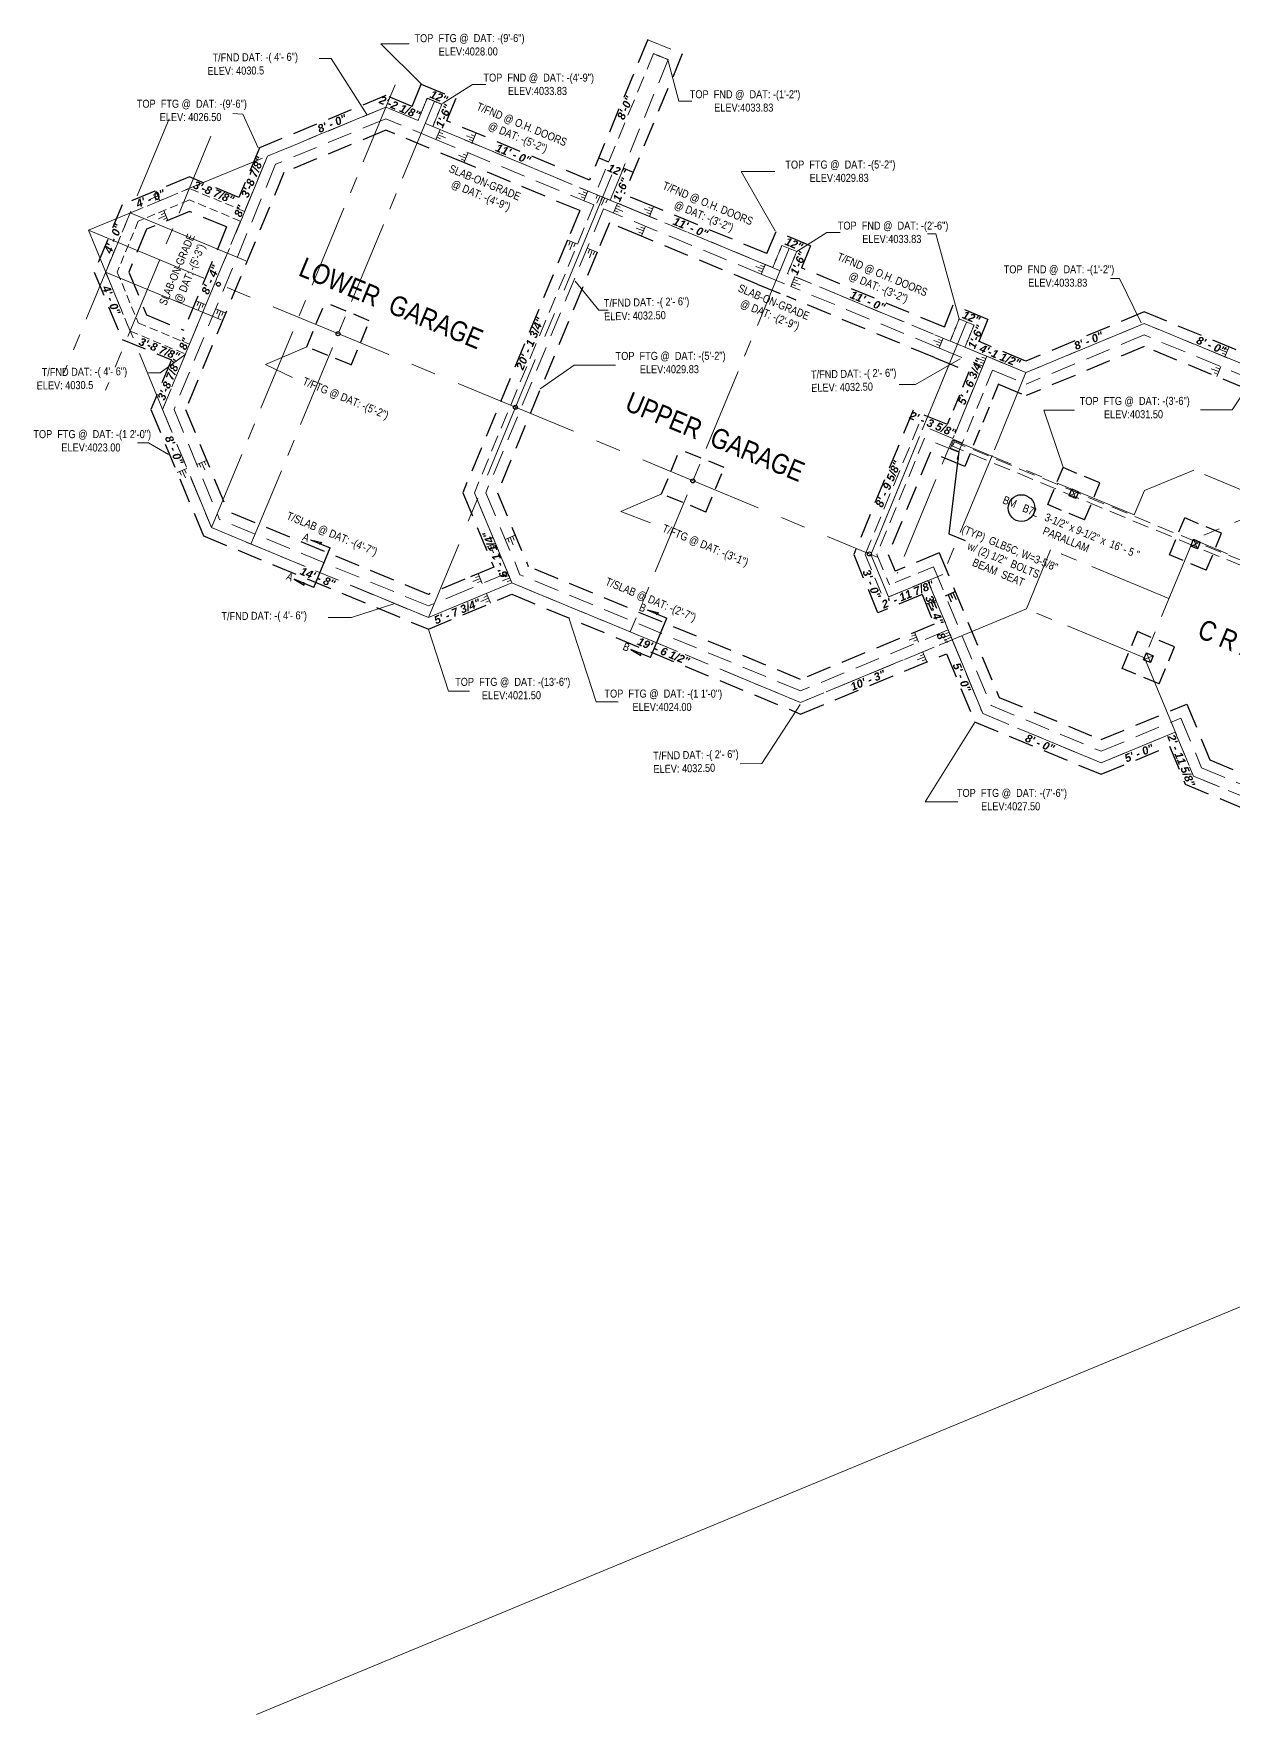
# Model space of a CAD drawing. Header units: inches. Extents: x 913 to 4010, y 85 to 6286.
# Drawn here: x 1330 to 2229, y 5025 to 6286 of the extents above; entities that cross this region are included whole.
import ezdxf

# ---------------------------------------------------------------- set-up
doc = ezdxf.new("R2010")
doc.units = ezdxf.units.IN
doc.header["$MEASUREMENT"] = 0
doc.linetypes.add('CENTER', pattern=[2, 1.25, -0.25, 0.25, -0.25])
doc.linetypes.add('HIDDEN', pattern=[0.375, 0.25, -0.125])
for name, color, linetype, lineweight in [('BEAMS TEXT', 3, 'Continuous', 20), ('FLOOR BEAMS', 3, 'HIDDEN', 20), ('FOOTING', 7, 'HIDDEN', 30), ('FOOTING TEXT', 7, 'Continuous', 9), ('FOUNDATION', 7, 'HIDDEN', 20), ('FOUNDATION TEXT', 7, 'Continuous', 9), ('GRID', 1, 'CENTER', 20), ('LAYOUT', 6, 'Continuous', 9), ('STEEL', 5, 'Continuous', 9), ('WALL FRAMING', 7, 'Continuous', 30)]:
    doc.layers.add(name, color=color, linetype=linetype, lineweight=lineweight)
doc.layers.add('FL FRAMING STEEL', color=7, linetype='Continuous')
doc.layers.add('LLTEXT', color=7, linetype='Continuous')
doc.styles.add('ARCHENT', font='technical.ttf', dxfattribs={"height": 6})
doc.styles.add('ARCHENTLTD', font='technical.ttf', dxfattribs={"height": 0.1875})
doc.dimstyles.new('ARCHENT', dxfattribs={"dimtxt": 6, "dimasz": 6, "dimexe": 9, "dimexo": 3, "dimgap": 1, "dimtad": 0, "dimtoh": 1, "dimdec": 3, "dimzin": 0, "dimdsep": 46, "dimlunit": 4, "dimtxsty": 'ARCHENTLTD', "dimcen": 6, "dimaunit": 1, "dimadec": 0, "dimazin": 0, "dimtfac": 1, "dimtdec": 3, "dimtofl": 0, "dimtmove": 0, "dimatfit": 3, "dimfxl": 1, "dimfrac": 2, "dimtolj": 1, "dimtzin": 0, "dimarcsym": 0})
doc.dimstyles.new('ARCHENTLTD', dxfattribs={"dimscale": 0.05, "dimtxt": 0.1875, "dimasz": 3, "dimexe": 9, "dimexo": 1, "dimgap": 2.5, "dimtad": 0, "dimdec": 1, "dimzin": 1, "dimdsep": 46, "dimlunit": 4, "dimtxsty": 'ARCHENTLTD', "dimblk": 'ARCHTICK', "dimcen": 6, "dimclrd": 256, "dimclre": 256, "dimclrt": 256, "dimaunit": 1, "dimadec": 0, "dimazin": 0, "dimtfac": 1, "dimtdec": 1, "dimtofl": 0, "dimtmove": 1, "dimatfit": 3, "dimldrblk": 'ARCHTICK', "dimfxl": 1, "dimfrac": 2, "dimtolj": 1, "dimtzin": 0, "dimlwd": 9, "dimlwe": 9, "dimarcsym": 0})

# ---------------------------------------------------------------- blocks, each defined once
blk = doc.blocks.new('_ArchTick')
at = {"color": 0, "linetype": 'ByBlock', "const_width": 0.15}
blk.add_lwpolyline([(-0.5, -0.5), (0.5, 0.5)], dxfattribs=at)

msp = doc.modelspace()

# ---------------------------------------------------------------- linework, layer by layer
at = {"layer": 'BEAMS TEXT', "linetype": 'Continuous', "lineweight": 30, "ltscale": 75}
msp.add_circle((2070.2, 5929.9), 10, dxfattribs=at)
at = {"layer": 'FLOOR BEAMS', "ltscale": 50}
for p, q in [((2019.9, 5979.5), (2018.5, 5976.3)), ((2200, 5901.3), (2018.5, 5976.3)), ((2201.4, 5904.5), (2019.9, 5979.5)), ((2409.1, 5814.9), (2200, 5901.3)), ((2410.4, 5818.1), (2201.4, 5904.5))]:
    msp.add_line(p, q, dxfattribs=at)
at = {"layer": 'FLOOR BEAMS', "ltscale": 75}
msp.add_line((2201.4, 5904.5), (2200, 5901.3), dxfattribs=at)
at = {"layer": 'FOOTING', "ltscale": 75}
for p, q in [((1790, 6281.2), (1746.3, 6175.9)), ((1815.9, 6270.5), (1772.2, 6165.2)), ((1613.4, 6231.1), (1620.2, 6247.7)), ((1620.2, 6247.7), (1646.1, 6237.1)), ((1593.6, 6239.3), (1498.8, 6200)), ((1613.4, 6231.1), (1593.7, 6239.3)), ((1646.1, 6237), (1639.2, 6220.3)), ((1746.3, 6175.9), (1639.2, 6220.3)), ((1593.6, 6213.3), (1517.2, 6181.6)), ((1652.2, 6189), (1593.6, 6213.3)), ((1498.8, 6200), (1483.4, 6162.9)), ((1753.2, 6192.5), (1760.6, 6189.5)), ((1446.3, 6178.3), (1395.8, 6157.4)), ((1517.2, 6181.6), (1443.5, 6003.9)), ((1483.4, 6162.9), (1446.3, 6178.3)), ((1739, 6153), (1652.2, 6189)), ((1771.7, 6184.9), (1779.1, 6181.9)), ((1794.4, 6156), (1772.2, 6165.2)), ((1395.8, 6157.4), (1374.9, 6106.9)), ((1446.3, 6152.3), (1414.2, 6139)), ((1474.2, 6140.7), (1446.3, 6152.3)), ((1739, 6153), (1729.8, 6130.9)), ((1879.4, 6120.7), (1794.4, 6156)), ((1414.2, 6139), (1400.9, 6106.9)), ((1474.2, 6140.7), (1442.1, 6063.2)), ((1761.2, 6143.8), (1752, 6121.7)), ((1785.2, 6133.9), (1761.2, 6143.8)), ((1729.8, 6130.9), (1651.3, 5941.4)), ((1872.1, 6097.9), (1785.2, 6133.9)), ((1879.4, 6120.7), (1886.3, 6137.4)), ((1912.1, 6126.6), (1886.3, 6137.4)), ((1912.1, 6126.6), (1905.2, 6110)), ((1752, 6121.7), (1677.3, 5941.4)), ((1374.9, 6106.9), (1395.8, 6056.4)), ((1400.9, 6106.9), (1414.2, 6074.8)), ((2012, 6065.7), (1905.2, 6110)), ((1872.1, 6097.9), (1894.2, 6088.7)), ((2005.1, 6042.7), (1894.2, 6088.7)), ((2012.4, 6065.5), (2019.1, 6082.2)), ((2045.1, 6071.4), (2019.2, 6082.2)), ((2162.2, 6077), (2073.6, 6040.1)), ((2257.1, 6037.8), (2162.2, 6077)), ((1414.2, 6074.8), (1442.1, 6063.2)), ((2045.1, 6071.5), (2038.3, 6054.8)), ((1395.8, 6056.4), (1432.9, 6041.1)), ((2073.6, 6040.1), (2037.9, 6055)), ((2162.3, 6051), (2073.8, 6014.2)), ((2238.7, 6019.4), (2162.3, 6051)), ((1432.9, 6041.1), (1417.5, 6003.9)), ((2005.1, 6042.7), (2030.5, 6032.2)), ((2052.9, 6022.9), (2073.8, 6014.2)), ((1417.5, 6003.9), (1456.8, 5909.1)), ((1443.5, 6003.9), (1475.1, 5927.4)), ((1988.9, 6003.2), (1944.4, 5895)), ((2014.7, 5992.5), (1988.9, 6003.2)), ((2001.9, 5971.8), (1970.3, 5895.1)), ((2027.7, 5961.1), (2001.9, 5971.8)), ((1651.3, 5941.4), (1674.5, 5885.5)), ((1677.3, 5941.4), (1700.4, 5886.1)), ((1625.5, 5865.1), (1475.1, 5927.4)), ((1456.8, 5909.1), (1625.5, 5839.1)), ((1944.4, 5895), (1962.5, 5851.3)), ((1970.3, 5895.1), (1975.5, 5882.6)), ((2008.6, 5896.4), (1975.5, 5882.6)), ((2008.6, 5896.4), (2053.5, 5787.9)), ((1652.9, 5876.5), (1625.5, 5865.1)), ((1674.5, 5885.5), (1652.9, 5876.5)), ((1904.6, 5801.4), (1700.4, 5886.1)), ((1625.5, 5839.1), (1688.1, 5865.2)), ((1688.1, 5865.2), (1904.6, 5775.4)), ((1995.7, 5865), (1962.5, 5851.3)), ((1995.7, 5865), (2004.8, 5842.8)), ((2013.3, 5864), (2020.6, 5867.2)), ((2015.2, 5864.8), (2017.5, 5859.5)), ((2017, 5865.6), (2018.5, 5862.2)), ((2018.8, 5866.4), (2021.2, 5861.2)), ((1998.7, 5857.7), (2006, 5860.9)), ((2000.6, 5858.4), (2002.9, 5853.1)), ((2002.4, 5859.2), (2003.9, 5855.8)), ((2004.2, 5860), (2006.5, 5854.8)), ((2004.8, 5842.8), (1904.6, 5801.4)), ((1904.6, 5775.4), (2014, 5820.6)), ((2014, 5820.6), (2035.1, 5769.5)), ((2053.5, 5787.9), (2130, 5756.2)), ((2130, 5756.2), (2194.2, 5782.8)), ((2194.2, 5782.8), (2211.4, 5741.1)), ((2035.1, 5769.5), (2129.9, 5730.2)), ((2129.9, 5730.2), (2181.2, 5751.4)), ((2181.2, 5751.4), (2193, 5722.8)), ((2211.4, 5741.1), (2287.9, 5709.5)), ((2193, 5722.8), (2287.9, 5683.5))]:
    msp.add_line(p, q, dxfattribs=at)
at = {"layer": 'FOOTING', "lineweight": 9, "ltscale": 75}
for p, q in [((1632, 6208.1), (1634.7, 6206.9)), ((1632.8, 6209.9), (1638.3, 6207.5)), ((1633.6, 6211.7), (1636.3, 6210.5)), ((1659.7, 6207), (1654.1, 6209.1)), ((1659, 6205.2), (1656.2, 6206.2)), ((1660.4, 6208.9), (1657.6, 6209.9)), ((1661.2, 6210.7), (1658.2, 6203.3)), ((1653.6, 6192.4), (1648, 6194.5)), ((1652.9, 6190.5), (1650.1, 6191.6)), ((1654.3, 6194.3), (1651.5, 6195.3)), ((1655.2, 6196.1), (1652.1, 6188.7)), ((1421.8, 6165.8), (1419.1, 6164.5)), ((1421.1, 6167.7), (1424.2, 6160.3)), ((1743.6, 6164.1), (1738, 6166.1)), ((1744.3, 6165.9), (1741.5, 6167)), ((1752.4, 6164.8), (1751.2, 6162.1)), ((1422.6, 6164), (1417.2, 6161.5)), ((1423.5, 6162.2), (1420.7, 6160.9)), ((1427.2, 6153), (1430.2, 6145.6)), ((1742.9, 6162.2), (1740.1, 6163.2)), ((1754.2, 6164), (1751.7, 6158.6)), ((1756.1, 6163.2), (1754.8, 6160.5)), ((1757.9, 6162.5), (1755.4, 6157)), ((1759.8, 6161.6), (1758.5, 6158.9)), ((1765, 6153), (1767.8, 6151.8)), ((1765.8, 6154.9), (1771.3, 6152.4)), ((1766.6, 6156.7), (1769.4, 6155.5)), ((1792.8, 6152.3), (1787.2, 6154.4)), ((1793.5, 6154.2), (1790.7, 6155.2)), ((1794.4, 6156), (1791.3, 6148.6)), ((1428.7, 6149.3), (1423.2, 6146.8)), ((1427.8, 6151.2), (1425.1, 6149.9)), ((1429.5, 6147.5), (1426.8, 6146.3)), ((1786.8, 6137.7), (1781.2, 6139.7)), ((1787.5, 6139.5), (1784.7, 6140.6)), ((1788.3, 6141.4), (1785.2, 6134)), ((1792.2, 6150.4), (1789.3, 6151.5)), ((1730, 6130.8), (1737.4, 6127.7)), ((1731.8, 6130), (1730.8, 6127.1)), ((1733.7, 6129.3), (1731.6, 6123.6)), ((1735.6, 6128.6), (1734.5, 6125.8)), ((1786.1, 6135.8), (1783.3, 6136.8)), ((1744.6, 6124.7), (1752, 6121.7)), ((1746.4, 6123.9), (1745.4, 6121.1)), ((1748.3, 6123.2), (1746.2, 6117.6)), ((1750.2, 6122.5), (1749.1, 6119.7)), ((1876.6, 6109), (1871, 6111)), ((1875.9, 6107.1), (1873.1, 6108.1)), ((1877.3, 6110.8), (1874.5, 6111.9)), ((1899.6, 6101.4), (1902.4, 6100.2)), ((1898, 6097.8), (1900.8, 6096.6)), ((1898.8, 6099.6), (1904.3, 6097.2)), ((1451.4, 6085.3), (1458.8, 6082.3)), ((1453.3, 6084.5), (1452.2, 6081.7)), ((1455.1, 6083.8), (1453, 6078.2)), ((1457, 6083.1), (1456, 6080.3)), ((1466.1, 6079.3), (1473.5, 6076.2)), ((1467.9, 6078.4), (1466.8, 6075.6)), ((1469.8, 6077.7), (1467.7, 6072.1)), ((1471.6, 6077), (1470.6, 6074.2)), ((2010, 6053.5), (2004.4, 6055.6)), ((2009.3, 6051.6), (2006.5, 6052.7)), ((2010.7, 6055.4), (2007.9, 6056.4)), ((2042.7, 6040.1), (2037, 6042.2)), ((2042, 6038.2), (2039.2, 6039.2)), ((2043.4, 6042), (2040.5, 6043)), ((2224.2, 6046.9), (2218.5, 6049)), ((2223.5, 6045), (2220.6, 6046.1)), ((2224.9, 6048.8), (2222, 6049.8)), ((2225.7, 6050.6), (2222.6, 6043.2)), ((2218.1, 6032.3), (2212.5, 6034.4)), ((2217.4, 6030.4), (2214.6, 6031.4)), ((2218.8, 6034.2), (2216, 6035.2)), ((2219.6, 6036), (2216.6, 6028.6)), ((1451.8, 5962.5), (1459.2, 5965.6)), ((1453.7, 5963.2), (1454.9, 5960.5)), ((1455.5, 5964.1), (1458, 5958.6)), ((1457.3, 5964.9), (1458.6, 5962.2)), ((1437.1, 5956.5), (1444.5, 5959.5)), ((1439, 5957.2), (1440.3, 5954.5)), ((1440.8, 5958), (1443.3, 5952.6)), ((1442.7, 5958.9), (1443.9, 5956.1)), ((1675.8, 5903.4), (1668.4, 5900.3)), ((1670.2, 5901.1), (1671.4, 5898.3)), ((1672.1, 5901.8), (1674.3, 5896.3)), ((1673.9, 5902.6), (1675.1, 5899.8)), ((1690.6, 5909.5), (1683.2, 5906.4)), ((1685, 5907.2), (1686.2, 5904.4)), ((1686.9, 5908), (1689.1, 5902.4)), ((1688.7, 5908.7), (1689.9, 5905.9)), ((1664.4, 5877), (1658.8, 5874.7)), ((1663.6, 5878.8), (1660.8, 5877.7)), ((1665.1, 5875.1), (1662.3, 5874)), ((1665.9, 5873.3), (1662.8, 5880.7)), ((1686.5, 5877.5), (1681, 5875.3)), ((1685.8, 5879.4), (1683, 5878.2)), ((1687.3, 5875.7), (1684.5, 5874.5)), ((1670.5, 5862.2), (1664.9, 5859.9)), ((1669.7, 5864), (1667, 5862.9)), ((1672, 5858.5), (1669, 5865.9)), ((1671.2, 5860.3), (1668.5, 5859.2)), ((1993.1, 5829.3), (1990, 5836.7)), ((2016, 5836.7), (2013.3, 5835.5)), ((1991.6, 5833), (1986, 5830.8)), ((1990.8, 5834.9), (1988, 5833.8)), ((1992.3, 5831.2), (1989.5, 5830)), ((2016.8, 5834.8), (2011.2, 5832.6)), ((2017.5, 5833), (2014.8, 5831.8)), ((1997.7, 5818.2), (1992.1, 5816)), ((1996.9, 5820.1), (1994.2, 5819)), ((1998.4, 5816.4), (1995.7, 5815.2)), ((1999.2, 5814.5), (1996.2, 5821.9))]:
    msp.add_line(p, q, dxfattribs=at)
at = {"layer": 'FOOTING', "ltscale": 50}
for p, q in [((1534.3, 6050.9), (1548.1, 6084.2)), ((1581.2, 6070.4), (1548, 6084.2)), ((1567.6, 6037.1), (1581.4, 6070.4)), ((1567.5, 6037.2), (1534.2, 6050.9)), ((2030.8, 6032), (2014.6, 5992.5)), ((2053, 6023), (2027.7, 5961.1)), ((1800.4, 5940.6), (1814.2, 5973.9)), ((1847.3, 5960.2), (1814, 5973.9)), ((1833.6, 5926.9), (1847.4, 5960.1)), ((2089.9, 5932.5), (2101.4, 5960.2)), ((2129.1, 5948.7), (2101.4, 5960.2)), ((1833.5, 5926.9), (1800.3, 5940.7)), ((2117.6, 5921), (2129.1, 5948.7)), ((2117.6, 5921), (2089.9, 5932.5)), ((2181.1, 5894.8), (2192.6, 5922.5)), ((2220.3, 5911), (2192.6, 5922.5)), ((2208.8, 5883.3), (2220.3, 5911)), ((2208.8, 5883.3), (2181.1, 5894.8)), ((2145.8, 5809.5), (2157.3, 5837.2)), ((2184.9, 5825.7), (2157.3, 5837.2)), ((2173.5, 5798), (2185, 5825.7)), ((2173.4, 5798), (2145.8, 5809.5))]:
    msp.add_line(p, q, dxfattribs=at)
at = {"layer": 'FOOTING TEXT', "linetype": 'Continuous', "lineweight": 30, "ltscale": 25}
for p, q in [((1537.1, 5906.1), (1551.9, 5900)), ((1537.1, 5906.1), (1545.5, 5904)), ((1539.6, 5870.4), (1551.9, 5900)), ((1545.5, 5904), (1543.8, 5902.6)), ((1539.6, 5870.4), (1524.8, 5876.6)), ((1524.8, 5876.5), (1532.3, 5872.1)), ((1532.3, 5872.1), (1532.1, 5874.3)), ((1789.5, 5853.5), (1804.3, 5847.3)), ((1789.5, 5853.5), (1798, 5851.3)), ((1798, 5851.3), (1796.3, 5849.9)), ((1792, 5817.8), (1804.3, 5847.3)), ((1792, 5817.8), (1777.2, 5823.9)), ((1777.2, 5823.9), (1784.7, 5819.4)), ((1784.7, 5819.4), (1784.5, 5821.6))]:
    msp.add_line(p, q, dxfattribs=at)
at = {"layer": 'FOUNDATION', "linetype": 'HIDDEN', "lineweight": 20, "ltscale": 75}
msp.add_line((1790, 6281.1), (1815.9, 6270.5), dxfattribs=at)
at = {"layer": 'FOUNDATION', "ltscale": 50}
for p, q in [((1794.3, 6270.7), (1757.6, 6182.1)), ((1617.8, 6220.6), (1593.6, 6230.6)), ((1750.7, 6165.4), (1628.8, 6216)), ((1757.6, 6182.1), (1750.7, 6165.4)), ((1883.7, 6110.3), (1750.7, 6165.5)), ((1749.5, 6157.3), (1660, 5941.4)), ((1901.7, 6122.3), (1890.6, 6126.9)), ((2016.8, 6055.1), (1894.8, 6105.7)), ((2034.7, 6067.1), (2023.5, 6071.7)), ((2073.6, 6031.5), (2027.8, 6050.5)), ((2041.2, 6036.4), (2018.8, 5982.1)), ((2048.6, 6033.4), (2023.1, 5971.7)), ((1993.3, 5992.7), (1953, 5895)), ((1997.6, 5982.3), (1961.7, 5895)), ((1953, 5895), (1966.8, 5861.7)), ((1961.7, 5895), (1971.2, 5872.2)), ((2000, 5875.5), (1966.8, 5861.7)), ((2004.3, 5885.9), (1971.2, 5872.2))]:
    msp.add_line(p, q, dxfattribs=at)
at = {"layer": 'FOUNDATION', "ltscale": 75}
for p, q in [((1805.4, 6266.2), (1768.7, 6177.5)), ((1593.6, 6230.6), (1504.9, 6193.9)), ((1593.6, 6221.9), (1511, 6187.7)), ((1631.2, 6206.4), (1593.6, 6221.9)), ((1749.5, 6157.3), (1631.2, 6206.4)), ((1504.9, 6193.9), (1487.7, 6152.4)), ((1511, 6187.7), (1434.8, 6003.9)), ((1768.7, 6177.5), (1761.8, 6160.9)), ((1756.9, 6154.3), (1668.6, 5941.4)), ((1875.1, 6105.3), (1756.9, 6154.3)), ((1484.7, 6145), (1446.4, 6052.8)), ((1875.1, 6105.3), (1897.3, 6096.1)), ((2008.1, 6050.1), (1897.3, 6096.1)), ((2162.2, 6068.3), (2073.6, 6031.5)), ((2251, 6031.7), (2162.2, 6068.3)), ((2162.2, 6059.7), (2073.8, 6022.9)), ((2244.9, 6025.6), (2162.2, 6059.7)), ((1443.4, 6045.4), (1426.2, 6003.9)), ((2008.1, 6050.1), (2041.2, 6036.4)), ((2048.6, 6033.4), (2073.8, 6022.9)), ((1426.2, 6003.9), (1462.9, 5915.2)), ((1434.8, 6003.9), (1469, 5921.3)), ((2018.8, 5982.1), (1993.3, 5992.7)), ((2023.1, 5971.7), (1997.6, 5982.2)), ((1660, 5941.4), (1685, 5881.2)), ((1668.6, 5941.4), (1694.2, 5879.9)), ((1462.9, 5915.2), (1625.5, 5847.8)), ((1625.5, 5856.5), (1469, 5921.3)), ((1685, 5881.2), (1655.9, 5869.1)), ((1904.6, 5792.7), (1694.2, 5879.9)), ((2004.3, 5885.9), (2047.4, 5781.8)), ((1625.5, 5847.8), (1688.1, 5873.8)), ((1655.9, 5869.1), (1625.5, 5856.5)), ((1688.1, 5873.8), (1904.6, 5784.1)), ((2015.3, 5838.5), (1904.6, 5792.7)), ((1904.6, 5784.1), (2018.3, 5831.1)), ((2018.3, 5831.1), (2041.3, 5775.7)), ((2041.3, 5775.7), (2129.9, 5738.9)), ((2047.4, 5781.8), (2130, 5747.5)), ((2129.9, 5738.9), (2185.4, 5761.9)), ((2130, 5747.5), (2189.8, 5772.3)), ((2185.5, 5761.9), (2199.2, 5728.9)), ((2189.8, 5772.3), (2205.3, 5735)), ((2199.2, 5728.9), (2287.9, 5692.2)), ((2205.3, 5735), (2287.9, 5700.8))]:
    msp.add_line(p, q, dxfattribs=at)
at = {"layer": 'FOUNDATION', "ltscale": 1.5}
for p, q in [((1794.3, 6270.7), (1805.4, 6266.2)), ((1617.8, 6220.6), (1624.6, 6237.3)), ((1624.6, 6237.3), (1635.6, 6232.7)), ((1635.6, 6232.6), (1628.8, 6216)), ((1883.7, 6110.3), (1890.6, 6126.9)), ((1901.7, 6122.3), (1894.8, 6105.7)), ((2016.8, 6055.1), (2023.5, 6071.7)), ((2034.7, 6067.1), (2027.8, 6050.5)), ((2041.2, 6036.4), (2044.2, 6043.7)), ((1685, 5881.2), (1688.1, 5873.8)), ((2015.3, 5838.5), (2018.3, 5831.1))]:
    msp.add_line(p, q, dxfattribs=at)
at = {"layer": 'FOUNDATION', "lineweight": 9, "ltscale": 75}
msp.add_line((1634.3, 6213.7), (1631.2, 6206.4), dxfattribs=at)
at = {"layer": 'FOUNDATION', "ltscale": 25}
for p, q in [((1446.3, 6169.6), (1401.9, 6151.2)), ((1487.7, 6152.4), (1446.3, 6169.6)), ((1446.3, 6161), (1408, 6145.1)), ((1484.7, 6145), (1446.3, 6161)), ((1401.9, 6151.2), (1383.5, 6106.9)), ((1408, 6145.1), (1392.2, 6106.9)), ((1383.5, 6106.9), (1401.9, 6062.6)), ((1392.2, 6106.9), (1408, 6068.7)), ((1408, 6068.7), (1446.4, 6052.8)), ((1401.9, 6062.6), (1443.4, 6045.4)), ((2000, 5875.5), (2015.3, 5838.5))]:
    msp.add_line(p, q, dxfattribs=at)
at = {"layer": 'FOUNDATION', "lineweight": 20, "ltscale": 75}
for p, q in [((1745.1, 6167.8), (1742.1, 6160.4)), ((1767.3, 6158.6), (1764.3, 6151.2)), ((1878.2, 6112.7), (1875.1, 6105.3)), ((1900.4, 6103.5), (1897.3, 6096.1)), ((2011.6, 6057.4), (2008.5, 6050))]:
    msp.add_line(p, q, dxfattribs=at)
at = {"layer": 'FOUNDATION', "color": 7, "lineweight": 9, "ltscale": 75}
for p, q in [((2016.9, 5974.8), (2019.6, 5981.3)), ((2026, 5978.6), (2019.6, 5981.3)), ((2023.3, 5972.2), (2016.9, 5974.8))]:
    msp.add_line(p, q, dxfattribs=at)
at = {"layer": 'GRID', "linetype": 'CENTER', "lineweight": 20, "ltscale": 50}
for p, q in [((1600.5, 6247.2), (1462.9, 5915.2)), ((1630.1, 6235), (1492.5, 5902.9)), ((1431.2, 6221.8), (1352.2, 6031.2)), ((1462.5, 6208.8), (1383.5, 6018.2)), ((1505, 6193.9), (1426.2, 6003.9)), ((1756.2, 6163.2), (1754.1, 6158.1)), ((1896.1, 6124.6), (1776.9, 5837)), ((2048.2, 5969.2), (2011.3, 5880.1))]:
    msp.add_line(p, q, dxfattribs=at)
at = {"layer": 'GRID', "ltscale": 50}
for p, q in [((1593.6, 6230.6), (1370.6, 6138.3)), ((2073.6, 6031.5), (1593.6, 6230.6)), ((1778.4, 6154), (1767.3, 6158.6)), ((1789.5, 6149.4), (1778.4, 6154)), ((1370.6, 6138.3), (1462.9, 5915.2)), ((2162.2, 6068.3), (2073.6, 6031.5)), ((2251, 6031.7), (2162.2, 6068.3)), ((2073.6, 6031.5), (2044.2, 6043.7)), ((2154.8, 5924.7), (2018.4, 5981.1)), ((2199.4, 5958.3), (2162.4, 5943)), ((2449.9, 5854.6), (2199.4, 5958.3)), ((2162.4, 5943), (2154.8, 5924.7)), ((2287.8, 5943), (2199.1, 5906.3)), ((1625.5, 5847.8), (1462.9, 5915.2)), ((2199.1, 5906.3), (2162.4, 5817.6)), ((2502, 5780.9), (2199.1, 5906.3)), ((1957.3, 5895.1), (1970.5, 5863.3)), ((2092.1, 5898.6), (2074, 5854.2)), ((2180.8, 5862.1), (2092.1, 5898.8)), ((2011.3, 5880.1), (1970.2, 5863.1)), ((2000, 5875.4), (2041.3, 5775.7)), ((1688.1, 5873.8), (1625.5, 5847.8)), ((1904.6, 5784.1), (1688.1, 5873.8)), ((2074, 5854.2), (1904.6, 5784.1)), ((2162.4, 5817.6), (2074, 5854.2)), ((2162.4, 5817.6), (2199.2, 5728.9)), ((2129.9, 5738.9), (2041.3, 5775.7)), ((2185.4, 5761.8), (2129.9, 5738.9)), ((2287.9, 5692.2), (2199.2, 5728.9))]:
    msp.add_line(p, q, dxfattribs=at)
at = {"layer": 'GRID', "ltscale": 75}
for p, q in [((1763.1, 6179.8), (1625.5, 5847.8)), ((1401.9, 6151.2), (1496.9, 6111.9)), ((1370.6, 6138.3), (1962, 5893.1)), ((1383.5, 6106.9), (1478.5, 6067.5)), ((1662.1, 5936.2), (1688.1, 5873.8)), ((2022.9, 5820), (2041.3, 5775.7))]:
    msp.add_line(p, q, dxfattribs=at)
at = {"layer": 'GRID', "linetype": 'CENTER', "lineweight": 9, "ltscale": 50}
for p, q in [((2029.1, 6069.4), (1957.3, 5895.1)), ((2022.3, 6052.9), (1957.3, 5895.1)), ((2044.2, 6043.7), (1977.1, 5880.9)), ((2073.6, 6031.5), (2048.2, 5969.2))]:
    msp.add_line(p, q, dxfattribs=at)
at = {"layer": 'LAYOUT', "color": 6, "ltscale": 150}
msp.add_line((2848.8, 5585.5), (1496.6, 5025.2), dxfattribs=at)
at = {"layer": 'STEEL', "lineweight": 30, "ltscale": 75}
for centre in [(1468.1, 6097.8), (1557.8, 6060.6), (1690.8, 6005.5), (1823.8, 5950.3), (1956.2, 5895.5)]:
    msp.add_circle(centre, 1.5, dxfattribs=at)
at = {"layer": 'WALL FRAMING', "color": 6, "lineweight": 9, "ltscale": 75}
for p, q in [((2018.4, 5981.1), (2015.7, 5974.7)), ((2113.1, 5942.1), (2105.9, 5939.1)), ((2108, 5944.2), (2111, 5937)), ((2204.3, 5904.4), (2197.1, 5901.4)), ((2199.2, 5906.5), (2202.2, 5899.3)), ((2169, 5819.1), (2161.8, 5816.1)), ((2163.9, 5821.2), (2166.9, 5814))]:
    msp.add_line(p, q, dxfattribs=at)
at = {"layer": 'WALL FRAMING', "color": 6, "ltscale": 75}
for points in [[(2108, 5944.2), (2113.1, 5942.1), (2111, 5937), (2105.9, 5939.1)], [(2199.2, 5906.5), (2204.3, 5904.4), (2202.2, 5899.3), (2197.1, 5901.4)], [(2163.9, 5821.2), (2169, 5819.1), (2166.9, 5814), (2161.8, 5816.1)]]:
    msp.add_lwpolyline(points, close=True, dxfattribs=at)

# ---------------------------------------------------------------- texts
at = {"layer": 'BEAMS TEXT', "linetype": 'Continuous', "lineweight": 9, "insert": (2101.8, 5901.7), "char_height": 6, "attachment_point": 5, "rotation": 337.6375, "style": 'ARCHENTLTD'}
msp.add_mtext('BM   B7L   3-1/2" x 9-1/2" x  16\' - 5 "\\PPARALLAM \\P\\P  ', dxfattribs=at)
at = {"layer": 'FOOTING TEXT', "ltscale": 50, "char_height": 6, "attachment_point": 5, "rotation": 0.0928, "style": 'ARCHENT'}
for s, insert in [(' TOP  FTG @  DAT: -(9\'-6") \\PELEV:4028.00', (1655.4, 6277.3)), (' TOP  FTG @  DAT: -(5\'-2") \\PELEV:4029.83', (1933.5, 6182.5)), (' TOP  FTG @  DAT: -(5\'-2") \\PELEV:4029.83', (1806.2, 6039)), (' TOP  FTG @  DAT: -(3\'-6") \\PELEV:4031.50', (2154.2, 6005.2))]:
    msp.add_mtext(s, dxfattribs=dict(at, insert=insert))
at = {"layer": 'FOOTING TEXT', "ltscale": 50, "char_height": 6, "attachment_point": 5, "style": 'ARCHENT'}
for s, insert in [(' TOP  FTG @  DAT: -(9\'-6") \\PELEV: 4026.50', (1447.2, 6228.1)), (' TOP  FTG @  DAT: -(1 2\'-0") \\PELEV:4023.00', (1372.5, 5980.3)), (' TOP  FTG @  DAT: -(13\'-6") \\PELEV:4021.50', (1687.8, 5794.5)), (' TOP  FTG @  DAT: -(1 1\'-0") \\PELEV:4024.00', (1800.7, 5785.7)), (' TOP  FTG @  DAT: -(7\'-6") \\PELEV:4027.50', (2062.1, 5711.2))]:
    msp.add_mtext(s, dxfattribs=dict(at, insert=insert))
at = {"layer": 'FOUNDATION TEXT', "char_height": 6, "attachment_point": 1, "style": 'ARCHENT'}
for s, insert, rotation in [('  T/FND DAT: -( 4\'- 6")\\PELEV: 4030.5', (1459.8, 6270.7, 7348.9), 0.5823), ('T/FND DAT: -( 2\'- 6")\\PELEV: 4032.50', (1757, 6086.6, 7348.9), 1.3015), ('  T/FND DAT: -( 4\'- 6")\\PELEV: 4030.5', (1331.7, 6034.8, 7348.9), 0.5823), ('T/FND DAT: -( 2\'- 6")\\PELEV: 4032.50', (1912.3, 6033, 7348.9), 1.3015), ('  T/FND DAT: -( 4\'- 6")', (1466.5, 5851.8, 7348.9), 0.5823), ('T/FND DAT: -( 2\'- 6")\\PELEV: 4032.50', (1794, 5747.1, 7348.9), 1.3015)]:
    msp.add_mtext(s, dxfattribs=dict(at, insert=insert, rotation=rotation))
at = {"layer": 'FOUNDATION TEXT', "ltscale": 50, "char_height": 6, "attachment_point": 5, "style": 'ARCHENT'}
for s, insert in [(' TOP  FND @  DAT: -(4\'-9") \\PELEV:4033.83', (1707.3, 6247.7)), (' TOP  FND @  DAT: -(1\'-2") \\PELEV:4033.83', (1862, 6235.2)), (' TOP  FND @  DAT: -(2\'-6") \\PELEV:4033.83', (1973, 6136.7)), (' TOP  FND @  DAT: -(1\'-2") \\PELEV:4033.83', (2097.4, 6103.9, -3866.5))]:
    msp.add_mtext(s, dxfattribs=dict(at, insert=insert))
at = {"layer": 'FOUNDATION TEXT', "color": 1, "lineweight": 20, "ltscale": 75, "char_height": 6, "attachment_point": 1, "style": 'ARCHENTLTD'}
for s, insert, rotation in [('{\\fArial|b1|i1|c0|p34;12"}', (1628.4, 6243.5), 337.2856), ('{\\fArial|b1|i1|c0|p34;1\'-6"}', (1630.7, 6216.7), 67.2856), ('{\\fArial|b1|i1|c0|p34;8\'-0"}', (1766.7, 6222.9), 67.2856), ('{\\fArial|b1|i1|c0|p34;12"}', (1761.6, 6188.4), 337.2856), ('{\\fArial|b1|i1|c0|p34;1\'-6"}', (1763.6, 6161.5), 67.2856), ('{\\fArial|b1|i1|c0|p34;12"}', (1894.6, 6133.2), 337.2856), ('{\\fArial|b1|i1|c0|p34;1\'-6"}', (1896.6, 6106.3), 67.2856), ('{\\fArial|b1|i1|c0|p34;12"}', (2027.6, 6078.1), 337.2856), ('{\\fArial|b1|i1|c0|p34;1\'-6"}', (2029.7, 6051.1), 67.2856)]:
    msp.add_mtext(s, dxfattribs=dict(at, insert=insert, rotation=rotation))
at = {"layer": 'FOUNDATION TEXT', "color": 1, "lineweight": 20, "ltscale": 75, "char_height": 6, "width": 48.625, "attachment_point": 1, "style": 'ARCHENTLTD'}
for s, insert, rotation in [('{\\fArial|b1|i1|c0|p34;2\'-2 1/8"}', (1590.3, 6239.3), 337.6508), ('{\\fArial|b1|i1|c0|p34;8\' - 0"}', (1541.6, 6216.7), 22.6508), ('{\\fArial|b1|i1|c0|p34;11\' - 0"}', (1677.6, 6203.4), 337.6508), ('{\\fArial|b1|i1|c0|p34;3\'-8 7/8"}', (1484.8, 6164.4), 67.6508), ('{\\fArial|b1|i1|c0|p34;4\' - 0"}', (1405.5, 6160.5), 22.2984), ('{\\fArial|b1|i1|c0|p34;3\'-8 7/8"}', (1450.8, 6175.6), 337.6508), ('{\\fArial|b1|i1|c0|p34;8"}', (1479.5, 6149.8), 67.6508), ('{\\fArial|b1|i1|c0|p34;4\' - 0"}', (1382.2, 6122.5), 68.2304), ('{\\fArial|b1|i1|c0|p34;11\' - 0"}', (1810.6, 6148.3), 337.6508), ('{\\fArial|b1|i1|c0|p34;8\' - 4"}', (1455, 6091.8), 67.6508), ('{\\fArial|b1|i1|c0|p34;4\' - 0"}', (1386.3, 6097.5), 292.2984), ('{\\fArial|b1|i1|c0|p34;11\' - 0"}', (1943.4, 6093.2), 337.6508), ('{\\fArial|b1|i1|c0|p34;20\' - 1 3/4"}', (1691, 6035.3), 67.4668), ('{\\fArial|b1|i1|c0|p34;3\'-8 7/8"}', (1410, 6058.1), 337.6508), ('{\\fArial|b1|i1|c0|p34;8"}', (1438.1, 6050.2), 67.6508), ('{\\fArial|b1|i1|c0|p34;4\'-1 1/2"}', (2040.5, 6052.9), 337.6508), ('{\\fArial|b1|i1|c0|p34;8\' - 0"}', (2108.9, 6053.9), 22.2856), ('{\\fArial|b1|i1|c0|p34;8\' - 0"}', (2203.1, 6059.1), 337.2856), ('{\\fArial|b1|i1|c0|p34;3\'-8 7/8"}', (1422.1, 6012.4), 67.6508), ('{\\fArial|b1|i1|c0|p34;5\' - 6 3/4"}', (2022.2, 6009.1), 67.2856), ('{\\fArial|b1|i1|c0|p34;2\' - 3 5/8"}', (1987.9, 6002.7), 337.2856), ('{\\fArial|b1|i1|c0|p34;8\' - 0"}', (1433.3, 5985), 292.6508), ('{\\fArial|b1|i1|c0|p34;8\' - 9 5/8"}', (1960.4, 5932.2), 67.2856), ('{\\fArial|b1|i1|c0|p34;6\' - 1 1/4"}', (1679.9, 5876.8), 112.4668), ('{\\fArial|b1|i1|c0|p34;14\' - 8"}', (1531, 5885.9), 337.4668), ('{\\fArial|b1|i1|c0|p34;3\' - 0"}', (1956.4, 5884.6), 292.2856), ('{\\fArial|b1|i1|c0|p34;2\' - 11 7/8"}', (1964.7, 5860), 22.2856), ('{\\fArial|b1|i1|c0|p34;5\' - 7 3/4"}', (1629, 5848.2), 22.4668), ('{\\fArial|b1|i1|c0|p34;3\' - 4"}', (2003.4, 5865.1), 292.2856), ('{\\fArial|b1|i1|c0|p34;19\' - 6 1/2"}', (1783.8, 5833.2), 337.4668), ('{\\fArial|b1|i1|c0|p34;8"}', (2011.9, 5837.2), 292.2856), ('{\\fArial|b1|i1|c0|p34;5\' - 0"}', (2024, 5814.6), 292.2856), ('{\\fArial|b1|i1|c0|p34;10\' - 3"}', (1941.3, 5798.3), 22.4668), ('{\\fArial|b1|i1|c0|p34;8\' - 0"}', (2074.7, 5760.7), 337.2856), ('{\\fArial|b1|i1|c0|p34;5\' - 0"}', (2146.7, 5744.6), 22.2856), ('{\\fArial|b1|i1|c0|p34;2\' - 11 5/8"}', (2185, 5760.8), 292.2856)]:
    msp.add_mtext(s, dxfattribs=dict(at, insert=insert, rotation=rotation))
at = {"layer": 'FOUNDATION TEXT', "ltscale": 50, "attachment_point": 5, "style": 'ARCHENT'}
for s, insert, char_height, rotation in [('T/FND @ O.H. DOORS\\P @ DAT: -(5\'-2")', (1693.3, 6212.3), 6, 337.5), ('SLAB-ON-GRADE\\P @ DAT: -(4\'-9")', (1665.6, 6168.6), 6, 337.5), ('T/FND @ O.H. DOORS\\P @ DAT: -(3\'-2")', (1832.8, 6153), 6, 337.5), ('SLAB-ON-GRADE\\P @ DAT: -(5\'-3")', (1442.4, 6106.5), 6, 67.5), ('LOWER  GARAGE', (1597.6, 6083.5), 15, 337.5), ('T/FND @ O.H. DOORS\\P @ DAT: -(3\'-2")', (1963.7, 6099.7), 6, 337.5), ('SLAB-ON-GRADE\\P @ DAT: -(2\'-9")', (1882.3, 6079), 6, 337.5), ('T/FTG @ DAT: -(5\'-2")', (1563.2, 6011.5), 6, 337.5), ('UPPER  GARAGE', (1840.5, 5983.3), 15, 337.5), ('T/SLAB @ DAT: -(4\'-7")', (1552.9, 5909.9), 6, 337.5), ('T/FTG @ DAT: -(3\'-1")', (1832.9, 5901.2), 6, 337.5), ('A', (1533.8, 5907.9), 6, 337.5194), ('A', (1521.6, 5878.3), 6, 337.5194), ('T/SLAB @ DAT: -(2\'-7")', (1792, 5860.6), 6, 337.5), ('B', (1786.2, 5855.2), 6, 337.5194), ('C R A W L S P A C E', (2279.4, 5808.9), 15, 337.5), ('B', (1774, 5825.7), 6, 337.5194)]:
    msp.add_mtext(s, dxfattribs=dict(at, insert=insert, char_height=char_height, rotation=rotation))
at = {"layer": 'LLTEXT', "color": 7, "lineweight": 9, "ltscale": 1.5, "insert": (2056.8, 5890.9, 44588.7), "char_height": 6, "attachment_point": 5, "rotation": 337.4545, "style": 'ARCHENT'}
msp.add_mtext(' (TYP)  GLB5C, W=3-5/8"\\Pw/ (2) 1/2"  BOLTS\\PBEAM  SEAT', dxfattribs=at)

# ---------------------------------------------------------------- leaders
at = {"layer": 'FL FRAMING STEEL', "color": 7, "lineweight": 9, "ltscale": 50}
msp.add_leader([(2023.2, 5972.2), (2015.8, 5910.6), (2028.1, 5905.6)], dimstyle='ARCHENT', override={"dimgap": 1, "dimtad": 0}, dxfattribs=at)
at = {"layer": 'FOOTING TEXT', "ltscale": 10}
for points in [[(1620.3, 6247.9), (1589.9, 6278), (1611.1, 6278)], [(1497.8, 6200.1), (1486.5, 6225.4), (1478.9, 6225.8)], [(1885.6, 6137.9), (1860, 6182.4), (1885.3, 6182.4)], [(1534.3, 6050.9), (1503.5, 6037.6), (1523.6, 6027.7)], [(1709.3, 6019.2), (1734.7, 6037), (1765.8, 6037)], [(1430.7, 5970.1), (1415.7, 5978.9), (1407.5, 5978.9)], [(1800.5, 5940.6), (1769.7, 5927.3), (1792.1, 5918.9)], [(1625.5, 5838.9), (1640.5, 5792.6), (1656.3, 5792.6)], [(1730.8, 5847.6), (1751.2, 5784.5), (1767.7, 5784.5)], [(2035.4, 5769.5), (1998, 5709.6), (2022.5, 5709.5)]]:
    msp.add_leader(points, dimstyle='ARCHENTLTD', override={"dimgap": 1, "dimtad": 0}, dxfattribs=at)
at = {"layer": 'FOOTING TEXT', "ltscale": 75}
for points in [[(2238.7, 6019.4), (2228.3, 6003.6), (2204.4, 6003.6)], [(2101.5, 5960.6), (2087, 6003.3), (2110, 6003.3)]]:
    msp.add_leader(points, dimstyle='ARCHENTLTD', override={"dimgap": 1, "dimtad": 0}, dxfattribs=at)
at = {"layer": 'FOUNDATION TEXT', "ltscale": 10}
for points in [[(1579.3, 6225.1), (1552.6, 6267.1), (1543.7, 6267.1)], [(1735.6, 6100.1), (1753.3, 6078.3), (1760.3, 6078.2)], [(1442.9, 6044.9), (1424.5, 6031.3), (1415.6, 6031.3)], [(2024.3, 6041.8), (1990.7, 6022.6), (1978.6, 6022.6)], [(1599.7, 5858), (1567.9, 5847.7), (1550.3, 5847.7)], [(1904.3, 5782.6), (1875.5, 5738.4), (1859.2, 5738)]]:
    msp.add_leader(points, dimstyle='ARCHENTLTD', override={"dimgap": 1, "dimtad": 0}, dxfattribs=at)
at = {"layer": 'FOUNDATION TEXT', "lineweight": 9, "ltscale": 10}
for points in [[(1805.4, 6265.2), (1813.4, 6235.1), (1823.1, 6235.1)], [(1636, 6233.4), (1658.7, 6247.6), (1668.5, 6247.6)], [(1901.7, 6122.4), (1924.4, 6136.6), (1934.2, 6136.6)], [(2023.5, 6071.7), (2005.9, 6135.6), (1999.7, 6135.6)], [(2160, 6068.7, -3866.5), (2143.7, 6102, -3866.5), (2137, 6102, -3866.5)]]:
    msp.add_leader(points, dimstyle='ARCHENTLTD', override={"dimgap": 1, "dimtad": 0}, dxfattribs=at)

doc.saveas('drawing.dxf')
